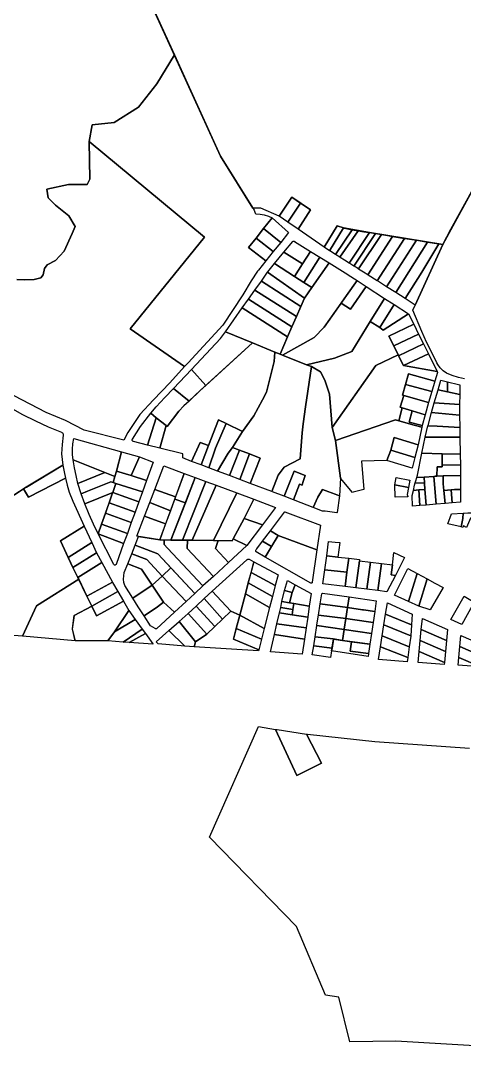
# Model space of a CAD drawing. Header units: millimetres. Extents: x 522658 to 553925, y 7796479 to 7820139.
# Drawn here: x 526288 to 526772, y 7800985 to 7802126 of the extents above; entities that cross this region are included whole.
import ezdxf

# ---------------------------------------------------------------- set-up
doc = ezdxf.new("R2010")
doc.units = ezdxf.units.MM
doc.layers.add('ZONA RESIDENCIAL 2 (ZR_2)', color=2, linetype='Continuous')

msp = doc.modelspace()

# ---------------------------------------------------------------- linework, layer by layer
at = {"layer": 'ZONA RESIDENCIAL 2 (ZR_2)'}
for points in [[(526383.6, 7802247.8), (526456, 7802089.2), (526436.8, 7802057.8), (526416.6, 7802032), (526390.1, 7802015.3), (526366.2, 7802012.9), (526362.9, 7801994.7), (526363.7, 7801953.6), (526360.6, 7801947.5), (526340.2, 7801947.8), (526316.6, 7801942.5), (526318.2, 7801933.2), (526326.2, 7801925.2), (526340.8, 7801913.5), (526347.6, 7801901.7), (526344.3, 7801894), (526335.5, 7801874.7), (526326.2, 7801864.5), (526316.8, 7801860), (526314, 7801855.7), (526312.6, 7801849), (526310.1, 7801845.6), (526302.7, 7801843.9), (526292.5, 7801843.6), (526284, 7801843.9)], [(526790, 7801957.4), (526748.7, 7801882), (526668.8, 7801895.1), (526640.4, 7801900.3), (526633.6, 7801902.6), (526619.3, 7801879), (526590.8, 7801898.9), (526604.5, 7801920), (526583.9, 7801933.7), (526570.3, 7801913.2), (526550.2, 7801921.9), (526541.4, 7801921.9), (526506.3, 7801978.8), (526383.6, 7802247.8)], [(526284, 7801843.9), (526292.5, 7801843.6), (526302.7, 7801843.9), (526310.1, 7801845.6), (526312.6, 7801849), (526314, 7801855.7), (526316.8, 7801860), (526326.2, 7801864.5), (526335.5, 7801874.7), (526344.3, 7801894), (526347.6, 7801901.7), (526340.8, 7801913.5), (526326.2, 7801925.2), (526318.2, 7801933.2), (526316.6, 7801942.5), (526340.2, 7801947.8), (526360.6, 7801947.5), (526363.7, 7801953.6), (526362.9, 7801994.7), (526488.7, 7801890.2), (526407.6, 7801789.9), (526467, 7801748.8), (526467, 7801748.8), (526450.7, 7801730.9), (526432.9, 7801712.2), (526418.2, 7801696.4), (526405.2, 7801676.5), (526400.6, 7801668.4), (526357.2, 7801679.2), (526337.1, 7801689.8), (526316, 7801698.5), (526281, 7801716.7)], [(526772.5, 7801735.2), (526765.8, 7801736.7), (526759.2, 7801738.9), (526752.9, 7801741.6), (526749.3, 7801744.2), (526746.1, 7801747.3), (526743.5, 7801750.9), (526742.5, 7801752.7), (526736.7, 7801764), (526731.2, 7801775.5), (526726, 7801787.1), (526716.3, 7801810.3), (526718.8, 7801815.9), (526718.8, 7801815.9), (526748.7, 7801882), (526757.5, 7801898.7), (526782.3, 7801943.6)], [(526276.5, 7801703.8), (526290.2, 7801696.3), (526304.1, 7801689.3), (526318.2, 7801682.9), (526332.6, 7801677), (526333.1, 7801676.7), (526333.4, 7801676.5), (526333.8, 7801676.1), (526334.1, 7801675.7), (526334.3, 7801675.3), (526334.4, 7801674.8), (526334.5, 7801674.3), (526334.4, 7801673.9), (526333.2, 7801663.5), (526332.5, 7801653.2), (526334.1, 7801641), (526334.1, 7801641), (526294.2, 7801617), (526272.1, 7801602.8)], [(526272.2, 7801602.8), (526291, 7801614.9), (526296.5, 7801605.9), (526336.9, 7801626.7), (526338.8, 7801619), (526340.9, 7801611.4), (526345.1, 7801601.5), (526357.5, 7801574.4), (526331.4, 7801558.2), (526345, 7801529.2), (526350.6, 7801517.8), (526351.4, 7801516.3), (526305.2, 7801487.3), (526290.2, 7801454), (526290.2, 7801454), (526093.8, 7801469.5)], [(527140.2, 7800985.3), (526697.6, 7801011.5), (526647.2, 7801010.7), (526635.5, 7801059.4), (526620.7, 7801061.6), (526589.2, 7801136.7), (526494, 7801234.5), (526547.5, 7801355.2), (526566.4, 7801352.2), (526566.4, 7801352.2), (526589.5, 7801301.8), (526616.5, 7801315.1), (526600, 7801347.1), (526601, 7801346.9), (526674.7, 7801338.8), (526778.1, 7801331.7)]]:
    msp.add_lwpolyline(points, dxfattribs=at)
for points in [[(526470.8, 7801752.9), (526467, 7801748.8), (526407.6, 7801789.9), (526488.7, 7801890.2), (526362.9, 7801994.7), (526366.2, 7802012.9), (526390.1, 7802015.3), (526416.6, 7802032), (526436.8, 7802057.8), (526456, 7802089.2), (526506.3, 7801978.8), (526542.8, 7801919.7), (526544.2, 7801916.3), (526544.7, 7801915.5), (526549.4, 7801915.4), (526554, 7801914.5), (526558.4, 7801913.1), (526562.7, 7801911.1), (526553.3, 7801899.4), (526545.1, 7801889), (526536.9, 7801878.8), (526555.5, 7801864.1), (526547.5, 7801854.1), (526546.5, 7801852.9), (526539.8, 7801842.4), (526530.5, 7801827.2), (526508.9, 7801794), (526470.8, 7801752.9)], [(526593.6, 7801927.3), (526579.8, 7801906.6), (526570.3, 7801913.2), (526583.9, 7801933.7), (526593.6, 7801927.3)], [(526579.8, 7801906.6), (526593.6, 7801927.3), (526604.5, 7801920), (526590.8, 7801898.9), (526579.8, 7801906.6)], [(526580.3, 7801895.1), (526571.9, 7801884.4), (526553.3, 7801899.4), (526562.7, 7801911.1), (526580.3, 7801895.1)], [(526571.9, 7801884.4), (526563.7, 7801874.3), (526545.1, 7801889), (526553.3, 7801899.4), (526571.9, 7801884.4)], [(526640.4, 7801900.3), (526625.3, 7801875.2), (526619.3, 7801879), (526633.6, 7801902.6), (526640.4, 7801900.3)], [(526625.3, 7801875.2), (526640.4, 7801900.3), (526641.1, 7801900.1), (526649.9, 7801898.3), (526631.6, 7801871.2), (526625.5, 7801875.1), (526625.3, 7801875.2)], [(526656.3, 7801897.2), (526636.6, 7801868.1), (526631.6, 7801871.2), (526649.9, 7801898.3), (526656.3, 7801897.2)], [(526668.8, 7801895.1), (526646.8, 7801861.7), (526641.7, 7801864.9), (526636.8, 7801868), (526636.6, 7801868.1), (526656.3, 7801897.2), (526656.4, 7801897.2), (526656.5, 7801897.2), (526662.8, 7801896.1), (526668.2, 7801895.2), (526668.8, 7801895.1)], [(526675.4, 7801894), (526651.8, 7801858.5), (526647.4, 7801861.3), (526646.8, 7801861.7), (526668.8, 7801895.1), (526675.4, 7801894)], [(526681.8, 7801893), (526656.8, 7801855.4), (526652.2, 7801858.3), (526651.8, 7801858.5), (526675.4, 7801894), (526681.8, 7801893)], [(526563.7, 7801874.3), (526555.5, 7801864.1), (526536.9, 7801878.8), (526545.1, 7801889), (526563.7, 7801874.3)], [(526595.8, 7801860.8), (526575.4, 7801873.7), (526585, 7801885.5), (526585.2, 7801885.7), (526585.4, 7801885.8), (526585.6, 7801885.9), (526585.9, 7801885.9), (526586.1, 7801885.9), (526586.4, 7801885.9), (526586.6, 7801885.8), (526586.9, 7801885.7), (526587, 7801885.5), (526604.5, 7801874.6), (526595.8, 7801860.8)], [(526694, 7801890.8), (526667, 7801848.9), (526662.3, 7801851.9), (526657, 7801855.2), (526656.8, 7801855.4), (526681.8, 7801893), (526681.9, 7801893), (526688.6, 7801891.9), (526694, 7801890.8)], [(526707, 7801888.7), (526677.2, 7801842.5), (526667.3, 7801848.7), (526667, 7801848.9), (526694, 7801890.8), (526707, 7801888.7)], [(526720, 7801886.7), (526687.5, 7801836), (526677.4, 7801842.3), (526677.2, 7801842.5), (526707, 7801888.7), (526707.3, 7801888.7), (526720, 7801886.7)], [(526732.1, 7801884.6), (526697.7, 7801829.5), (526687.5, 7801836), (526720, 7801886.7), (526732.1, 7801884.6)], [(526726.1, 7801852), (526707.8, 7801823), (526697.7, 7801829.5), (526732.1, 7801884.6), (526744.5, 7801882.7), (526726.1, 7801852)], [(526726.1, 7801852), (526744.5, 7801882.7), (526748.7, 7801882), (526718.8, 7801815.9), (526707.8, 7801823), (526726.1, 7801852)], [(526595.8, 7801860.8), (526587.1, 7801847), (526565.2, 7801861.2), (526575.4, 7801873.7), (526595.8, 7801860.8)], [(526614.7, 7801868.2), (526597.1, 7801840.6), (526587.1, 7801847), (526595.8, 7801860.8), (526604.5, 7801874.6), (526614.7, 7801868.2)], [(526598, 7801823.6), (526557.6, 7801851.8), (526558, 7801852.3), (526565.2, 7801861.2), (526587.1, 7801847), (526597.1, 7801840.6), (526605.9, 7801835), (526598, 7801823.6)], [(526643.6, 7801826.2), (526619.4, 7801791.7), (526608.6, 7801780.5), (526573.9, 7801761), (526571.2, 7801762.1), (526579.3, 7801781.1), (526584.1, 7801792.2), (526589, 7801803.4), (526593.8, 7801814.5), (526598, 7801823.6), (526605.9, 7801835), (526624.7, 7801862), (526645.2, 7801849.2), (526645.4, 7801849), (526655.2, 7801842.7), (526643.6, 7801826.2)], [(526597.1, 7801840.6), (526614.7, 7801868.2), (526624.7, 7801862), (526605.9, 7801835), (526597.1, 7801840.6)], [(526593.8, 7801814.5), (526550.8, 7801842.1), (526557.6, 7801851.8), (526598, 7801823.6), (526593.8, 7801814.5)], [(526589, 7801803.4), (526543.8, 7801832.3), (526550.8, 7801842.1), (526593.8, 7801814.5), (526589, 7801803.4)], [(526665.3, 7801836.2), (526648.1, 7801811.6), (526638, 7801818.1), (526643.6, 7801826.2), (526655.2, 7801842.7), (526665.3, 7801836.2)], [(526584.1, 7801792.2), (526536.9, 7801822.5), (526543.8, 7801832.3), (526589, 7801803.4), (526584.1, 7801792.2)], [(526638, 7801818.1), (526648.1, 7801811.6), (526665.3, 7801836.2), (526685.3, 7801823.2), (526669.5, 7801797.9), (526649.6, 7801765.3), (526630.8, 7801757.7), (526600.1, 7801750.7), (526573.9, 7801761), (526608.6, 7801780.5), (526619.4, 7801791.7), (526638, 7801818.1)], [(526579.3, 7801781.1), (526529.9, 7801812.7), (526536.9, 7801822.5), (526584.1, 7801792.2), (526579.3, 7801781.1)], [(526680, 7801791.5), (526669.5, 7801797.9), (526685.3, 7801823.2), (526695.7, 7801816.5), (526680, 7801791.5)], [(526711.4, 7801806.3), (526683.7, 7801788.5), (526680, 7801791.5), (526695.7, 7801816.5), (526711.4, 7801806.3)], [(526571.2, 7801762.1), (526565.6, 7801764.3), (526541, 7801774.5), (526511.5, 7801786.8), (526529.9, 7801812.7), (526579.3, 7801781.1), (526571.2, 7801762.1)], [(526717.1, 7801794.9), (526690, 7801782), (526695.3, 7801771.2), (526700.1, 7801761.6), (526675.7, 7801749.9), (526628.2, 7801682.2), (526625, 7801718.7), (526620, 7801733.7), (526615.4, 7801743), (526605.5, 7801748.6), (526600.1, 7801750.7), (526630.8, 7801757.7), (526649.6, 7801765.3), (526669.5, 7801797.9), (526680, 7801791.5), (526683.7, 7801788.5), (526711.4, 7801806.3), (526717.1, 7801794.9)], [(526695.3, 7801771.2), (526690, 7801782), (526717.1, 7801794.9), (526722.4, 7801784.2), (526695.3, 7801771.2)], [(526474.5, 7801745.5), (526474.4, 7801745.5), (526506.1, 7801779.2), (526511.5, 7801786.8), (526541, 7801774.5), (526490.2, 7801728), (526474.5, 7801745.5)], [(526700.6, 7801760.5), (526700.1, 7801761.6), (526695.3, 7801771.2), (526722.4, 7801784.2), (526727.8, 7801773.4), (526700.6, 7801760.5)], [(526542.6, 7801695), (526530.3, 7801677.9), (526512.4, 7801686.4), (526504, 7801690.3), (526493.1, 7801662.6), (526484, 7801665.8), (526474.6, 7801645.1), (526465, 7801649.1), (526465.2, 7801653.3), (526439.8, 7801659.6), (526446.7, 7801684.2), (526447.8, 7801683.3), (526460.8, 7801700.1), (526466.3, 7801705.7), (526484.1, 7801722.5), (526541, 7801774.5), (526565.6, 7801764.3), (526564.6, 7801754.3), (526556.5, 7801720.6), (526552.1, 7801712.5), (526542.6, 7801695)], [(526706, 7801749.7), (526700.6, 7801760.5), (526727.8, 7801773.4), (526733.1, 7801762.7), (526706, 7801749.7)], [(526605.5, 7801748.6), (526599.1, 7801704.8), (526596.3, 7801686.1), (526595.3, 7801676.3), (526593.2, 7801647.9), (526575.5, 7801638.6), (526569.2, 7801630.1), (526562.3, 7801612.1), (526538.7, 7801621), (526549.5, 7801648.6), (526537.7, 7801653.2), (526526.8, 7801657.4), (526519.2, 7801660.3), (526530.3, 7801677.9), (526542.6, 7801695), (526552.1, 7801712.5), (526556.5, 7801720.6), (526564.6, 7801754.3), (526565.6, 7801764.3), (526571.2, 7801762.1), (526573.9, 7801761), (526600.1, 7801750.7), (526605.5, 7801748.6)], [(526631.6, 7801667.8), (526628.2, 7801682.2), (526675.7, 7801749.9), (526700.1, 7801761.6), (526700.6, 7801760.5), (526706, 7801749.7), (526742.8, 7801743.2), (526743.2, 7801742.3), (526740.2, 7801732.8), (526711.4, 7801740.7), (526708.1, 7801729.2), (526704.8, 7801717.6), (526706.2, 7801717.2), (526702.4, 7801704.3), (526704.6, 7801703.7), (526700.9, 7801689.4), (526697.3, 7801690.5), (526631.6, 7801667.8)], [(526742.8, 7801743.2), (526706, 7801749.7), (526733.1, 7801762.7), (526742.8, 7801743.2)], [(526484.1, 7801722.5), (526471.9, 7801711), (526454.8, 7801724.7), (526474.4, 7801745.5), (526474.5, 7801745.5), (526490.2, 7801728), (526484.1, 7801722.5)], [(526631.6, 7801667.8), (526637.2, 7801626.9), (526635.9, 7801607.5), (526617.6, 7801614.2), (526612.4, 7801605.9), (526607.5, 7801594.7), (526594.4, 7801599.7), (526585.9, 7801603), (526592.5, 7801620.1), (526595.3, 7801619), (526596.2, 7801621.9), (526598.6, 7801629.7), (526586.7, 7801634.3), (526575.6, 7801607), (526562.8, 7801611.9), (526562.3, 7801612.1), (526569.2, 7801630.1), (526575.5, 7801638.6), (526593.2, 7801647.9), (526595.3, 7801676.3), (526596.3, 7801686.1), (526599.1, 7801704.8), (526605.5, 7801748.6), (526615.4, 7801743), (526620, 7801733.7), (526625, 7801718.7), (526628.2, 7801682.2), (526631.6, 7801667.8)], [(526740.2, 7801732.8), (526736.7, 7801721.3), (526708.1, 7801729.2), (526711.4, 7801740.7), (526740.2, 7801732.8)], [(526471.9, 7801711), (526466.3, 7801705.7), (526460.8, 7801700.1), (526447.8, 7801683.3), (526446.7, 7801684.2), (526436, 7801692.8), (526430.1, 7801697.6), (526436, 7801704.7), (526445.6, 7801714.9), (526454.8, 7801724.7), (526471.9, 7801711)], [(526736.7, 7801721.3), (526733.4, 7801709.4), (526706.2, 7801717.2), (526704.8, 7801717.6), (526708.1, 7801729.2), (526736.7, 7801721.3)], [(526767.2, 7801707.3), (526739.5, 7801709.2), (526743.6, 7801723.3), (526753.9, 7801721.1), (526767.3, 7801718.2), (526767.2, 7801707.3)], [(526746.6, 7801733.7), (526753.9, 7801731.9), (526753.9, 7801731.3), (526753.9, 7801721.1), (526743.6, 7801723.3), (526746.6, 7801733.7)], [(526753.9, 7801731.9), (526765.8, 7801729.1), (526767.3, 7801728.8), (526767.3, 7801727.8), (526767.3, 7801718.2), (526753.9, 7801721.1), (526753.9, 7801731.3), (526753.9, 7801731.9)], [(526702.4, 7801704.3), (526706.2, 7801717.2), (526733.4, 7801709.4), (526729.6, 7801695.9), (526715.5, 7801700.3), (526704.6, 7801703.7), (526702.4, 7801704.3)], [(526715.5, 7801700.3), (526712.2, 7801687.9), (526726.4, 7801684.3), (526725.9, 7801682.5), (526717.6, 7801684.5), (526700.9, 7801689.4), (526704.6, 7801703.7), (526715.5, 7801700.3)], [(526726.4, 7801684.3), (526712.2, 7801687.9), (526715.5, 7801700.3), (526729.6, 7801695.9), (526726.4, 7801684.3)], [(526767.2, 7801695.5), (526736.4, 7801698.6), (526739.5, 7801709.2), (526767.2, 7801707.3), (526767.2, 7801695.5)], [(526436, 7801692.8), (526426.5, 7801662.9), (526411.2, 7801666.7), (526410.9, 7801666.8), (526410.6, 7801667), (526410.4, 7801667.2), (526410.2, 7801667.4), (526410, 7801667.7), (526409.9, 7801668), (526409.8, 7801668.3), (526409.8, 7801668.7), (526409.9, 7801669), (526410, 7801669.3), (526418.7, 7801683.2), (526430.1, 7801697.6), (526436, 7801692.8)], [(526446.7, 7801684.2), (526439.8, 7801659.6), (526426.5, 7801662.9), (526436, 7801692.8), (526446.7, 7801684.2)], [(526493.1, 7801662.6), (526504, 7801690.3), (526512.4, 7801686.4), (526500.7, 7801659.5), (526493.3, 7801638), (526485, 7801641.2), (526493.1, 7801662.6)], [(526725.9, 7801682.5), (526722, 7801663.2), (526695.7, 7801671.1), (526692.2, 7801657.2), (526687.8, 7801646.2), (526660.1, 7801645.3), (526662.7, 7801614.5), (526651.1, 7801611.4), (526650.2, 7801611.1), (526637.2, 7801626.9), (526631.6, 7801667.8), (526697.3, 7801690.5), (526700.9, 7801689.4), (526717.6, 7801684.5), (526725.9, 7801682.5)], [(526767.4, 7801682.4), (526767.4, 7801682.2), (526742.7, 7801683.4), (526732.6, 7801684), (526732.7, 7801684.3), (526736.4, 7801698.6), (526767.2, 7801695.5), (526767.4, 7801682.4)], [(526514.7, 7801654.2), (526503, 7801634.4), (526493.3, 7801638), (526500.7, 7801659.5), (526512.4, 7801686.4), (526530.3, 7801677.9), (526519.2, 7801660.3), (526514.7, 7801654.2)], [(526742.7, 7801683.4), (526767.4, 7801682.2), (526767.6, 7801671.7), (526729.5, 7801671.7), (526732.6, 7801684), (526742.7, 7801683.4)], [(526398.2, 7801655.5), (526392.6, 7801634.5), (526391, 7801628.4), (526379.8, 7801632.9), (526345.4, 7801646.6), (526344.8, 7801652.4), (526344.7, 7801658.3), (526345.1, 7801664.2), (526346.1, 7801670.1), (526398.2, 7801655.5)], [(526493.1, 7801662.6), (526485, 7801641.2), (526474.6, 7801645.1), (526484, 7801665.8), (526493.1, 7801662.6)], [(526718.3, 7801649.3), (526692.2, 7801657.2), (526695.7, 7801671.1), (526722, 7801663.2), (526718.3, 7801649.3)], [(526767.9, 7801653.1), (526767.9, 7801652.8), (526748.3, 7801653.5), (526726.1, 7801654), (526729.5, 7801671.7), (526767.6, 7801671.7), (526767.9, 7801653.1)], [(526417.5, 7801649.3), (526408.6, 7801629.5), (526392.6, 7801634.5), (526398.2, 7801655.5), (526417.8, 7801650.2), (526417.9, 7801650.1), (526417.5, 7801649.3)], [(526526.8, 7801657.4), (526515.9, 7801629.5), (526503, 7801634.4), (526514.7, 7801654.2), (526519.2, 7801660.3), (526526.8, 7801657.4)], [(526515.9, 7801629.5), (526526.8, 7801657.4), (526537.7, 7801653.2), (526527.2, 7801625.3), (526515.9, 7801629.5)], [(526718.3, 7801649.3), (526715.3, 7801637.7), (526687.8, 7801646.2), (526692.2, 7801657.2), (526718.3, 7801649.3)], [(526379.8, 7801632.9), (526350.5, 7801621), (526348.5, 7801629.5), (526346.8, 7801638), (526345.4, 7801646.6), (526379.8, 7801632.9)], [(526432.8, 7801644.3), (526425.5, 7801624.2), (526408.6, 7801629.5), (526417.5, 7801649.3), (526417.9, 7801650.1), (526432.8, 7801644.3)], [(526527.2, 7801625.3), (526537.7, 7801653.2), (526549.5, 7801648.6), (526538.7, 7801621), (526527.2, 7801625.3)], [(526748.2, 7801641.2), (526748.1, 7801639), (526742.8, 7801639), (526742.2, 7801628.8), (526740.6, 7801628.8), (526739.1, 7801628.7), (526728.5, 7801627.9), (526720.5, 7801627.3), (526721.3, 7801630), (526726.1, 7801654), (526748.3, 7801653.5), (526748.2, 7801641.2)], [(526767.9, 7801652.8), (526768, 7801641.1), (526748.2, 7801641.2), (526748.3, 7801653.5), (526767.9, 7801652.8)], [(526336.9, 7801626.7), (526296.5, 7801605.9), (526291, 7801614.9), (526294.3, 7801617), (526334.2, 7801641), (526335.4, 7801633.8), (526336.9, 7801626.7)], [(526386.6, 7801622.7), (526361, 7801612.7), (526354, 7801609.5), (526350.5, 7801621), (526379.8, 7801632.9), (526391, 7801628.4), (526389.2, 7801621.9), (526386.6, 7801622.7)], [(526425.5, 7801624.2), (526421, 7801611.9), (526392.1, 7801621), (526389.2, 7801621.9), (526391, 7801628.4), (526392.6, 7801634.5), (526408.6, 7801629.5), (526425.5, 7801624.2)], [(526457.2, 7801606.2), (526434.4, 7801614.5), (526444.2, 7801640.2), (526466.7, 7801631.8), (526457.2, 7801606.2)], [(526467.8, 7801599.7), (526456.3, 7801603.8), (526466.7, 7801631.8), (526478.7, 7801627.3), (526467.8, 7801599.7)], [(526596.2, 7801621.9), (526595.3, 7801619), (526592.5, 7801620.1), (526585.9, 7801603), (526575.6, 7801607), (526586.7, 7801634.3), (526598.6, 7801629.7), (526596.2, 7801621.9)], [(526742.8, 7801639), (526748.1, 7801639), (526748.2, 7801641.2), (526768, 7801641.1), (526768.1, 7801629.7), (526749.1, 7801629.1), (526742.2, 7801628.8), (526742.8, 7801639)], [(526388.5, 7801611), (526358.2, 7801598.5), (526354, 7801609.5), (526361, 7801612.7), (526386.6, 7801622.7), (526389.2, 7801621.9), (526392.1, 7801621), (526388.5, 7801611)], [(526417, 7801600.9), (526388.5, 7801611), (526392.1, 7801621), (526421, 7801611.9), (526417, 7801600.9)], [(526451.8, 7801559.1), (526478.7, 7801627.3), (526490, 7801623.2), (526464.7, 7801558.9), (526451.8, 7801559.1)], [(526464.7, 7801558.9), (526490, 7801623.2), (526501.6, 7801618.9), (526475.4, 7801558.8), (526464.7, 7801558.9)], [(526712.9, 7801624.4), (526711.4, 7801616.4), (526696.5, 7801619.4), (526698, 7801627.4), (526712.9, 7801624.4)], [(526728.9, 7801621.4), (526729.4, 7801614.5), (526722.6, 7801613.9), (526716.7, 7801613.4), (526718, 7801618.9), (526718.8, 7801621.5), (526728.9, 7801621.4)], [(526728.9, 7801621.4), (526718.8, 7801621.5), (526719.5, 7801623.9), (526720.5, 7801627.3), (526728.5, 7801627.9), (526728.9, 7801621.4)], [(526730.6, 7801597.3), (526729.4, 7801614.5), (526728.9, 7801621.4), (526728.5, 7801627.9), (526739.1, 7801628.7), (526741.7, 7801598.2), (526730.6, 7801597.3)], [(526741.7, 7801598.2), (526739.1, 7801628.7), (526740.6, 7801628.8), (526742.2, 7801628.8), (526749.1, 7801629.1), (526749.3, 7801620.5), (526750, 7801613.2), (526751.4, 7801599.1), (526741.7, 7801598.2)], [(526768.2, 7801614.3), (526761.7, 7801614.4), (526757.9, 7801614), (526750, 7801613.2), (526749.3, 7801620.5), (526749.1, 7801629.1), (526768.1, 7801629.7), (526768.2, 7801614.3)], [(526376.2, 7801576.5), (526372.6, 7801565.8), (526367.6, 7801576.4), (526362.9, 7801587.2), (526358.2, 7801598.5), (526388.5, 7801611), (526388.4, 7801610.6), (526384.5, 7801599.7), (526382.8, 7801595.1), (526380.5, 7801588.4), (526376.2, 7801576.5)], [(526417, 7801600.9), (526412.9, 7801589.6), (526384.5, 7801599.7), (526388.4, 7801610.6), (526388.5, 7801611), (526417, 7801600.9)], [(526451.6, 7801591.1), (526428.9, 7801600), (526434.4, 7801614.5), (526457.2, 7801606.2), (526451.6, 7801591.1)], [(526475.4, 7801558.8), (526501.6, 7801618.9), (526524, 7801610.6), (526498.4, 7801558.5), (526475.4, 7801558.8)], [(526520, 7801560.4), (526518.8, 7801558.2), (526498.4, 7801558.5), (526524, 7801610.6), (526542.6, 7801603.7), (526532.1, 7801582.6), (526520, 7801560.4)], [(526633.5, 7801589.1), (526633, 7801589), (526620.6, 7801590.5), (526617.4, 7801590.8), (526607.5, 7801594.7), (526612.4, 7801605.9), (526617.6, 7801614.2), (526628.3, 7801610.2), (526635.9, 7801607.5), (526633.5, 7801589.1)], [(526710.6, 7801606.2), (526696.7, 7801605.9), (526696.5, 7801619.4), (526711.4, 7801616.4), (526710, 7801608.9), (526710.7, 7801606.6), (526710.6, 7801606.2)], [(526716.7, 7801613.4), (526722.6, 7801613.9), (526723.8, 7801596.7), (526715.8, 7801596.1), (526715.4, 7801607.9), (526716.7, 7801613.4)], [(526723.8, 7801596.7), (526722.6, 7801613.9), (526729.4, 7801614.5), (526730.6, 7801597.3), (526723.8, 7801596.7)], [(526759, 7801599.7), (526751.4, 7801599.1), (526750, 7801613.2), (526757.9, 7801614), (526759, 7801599.7)], [(526759, 7801599.7), (526757.9, 7801614), (526761.7, 7801614.4), (526768.2, 7801614.3), (526768.3, 7801600.5), (526759, 7801599.7)], [(526412.9, 7801589.6), (526408.8, 7801578.3), (526380.5, 7801588.4), (526384.5, 7801599.7), (526412.9, 7801589.6)], [(526451.6, 7801591.1), (526446.3, 7801576.8), (526423.3, 7801585.2), (526428.9, 7801600), (526451.6, 7801591.1)], [(526467.8, 7801599.7), (526451.8, 7801559.1), (526440.2, 7801559.2), (526439.8, 7801559.3), (526456.3, 7801603.8), (526467.8, 7801599.7)], [(526552, 7801575.8), (526532.1, 7801582.6), (526542.6, 7801603.7), (526566.3, 7801594.8), (526552, 7801575.8)], [(526408.8, 7801578.3), (526404.5, 7801566.4), (526376.2, 7801576.5), (526380.5, 7801588.4), (526408.8, 7801578.3)], [(526611.4, 7801548.5), (526569.2, 7801564.2), (526560.7, 7801569.3), (526575.9, 7801589.6), (526575.9, 7801589.7), (526575.9, 7801589.7), (526576, 7801589.8), (526576, 7801589.8), (526576.1, 7801589.9), (526576.2, 7801589.9), (526576.2, 7801589.9), (526576.3, 7801589.9), (526576.4, 7801589.9), (526576.5, 7801589.9), (526576.5, 7801589.9), (526615.3, 7801575.5), (526611.4, 7801548.5)], [(526768.9, 7801573.4), (526754.5, 7801577), (526758.3, 7801587.7), (526770.9, 7801588.4), (526770.8, 7801582.5), (526768.9, 7801573.4)], [(526779.2, 7801582.9), (526774.7, 7801572.8), (526771.6, 7801574.5), (526770.7, 7801572.9), (526768.9, 7801573.4), (526770.8, 7801582.5), (526770.9, 7801588.4), (526772.1, 7801588.5), (526776.2, 7801588.7), (526778.9, 7801588.9), (526781.5, 7801589), (526781.7, 7801583), (526779.2, 7801582.9)], [(526365.7, 7801556.4), (526339.9, 7801540.2), (526331.4, 7801558.2), (526357.5, 7801574.4), (526365.7, 7801556.4)], [(526400.4, 7801555.2), (526372.6, 7801565.8), (526376.2, 7801576.5), (526404.5, 7801566.4), (526400.4, 7801555.2)], [(526446.3, 7801576.8), (526439.8, 7801559.3), (526415, 7801563.3), (526423.3, 7801585.2), (526446.3, 7801576.8)], [(526552, 7801575.8), (526535.1, 7801553.3), (526520, 7801560.4), (526532.1, 7801582.6), (526552, 7801575.8)], [(526400.4, 7801555.2), (526392.2, 7801532.5), (526392.1, 7801532.3), (526391.9, 7801532.1), (526391.8, 7801532), (526391.6, 7801531.9), (526391.3, 7801531.8), (526391.1, 7801531.7), (526390.9, 7801531.7), (526390.6, 7801531.7), (526390.4, 7801531.8), (526390.2, 7801531.9), (526390, 7801532.1), (526389.9, 7801532.2), (526372.6, 7801565.8), (526400.4, 7801555.2)], [(526487, 7801508.9), (526478.2, 7801500.7), (526437.8, 7801544), (526412.9, 7801553.5), (526414.1, 7801556.6), (526416.7, 7801563.1), (526439.8, 7801559.3), (526440.2, 7801559.2), (526444.7, 7801559.2), (526444.6, 7801554.3), (526448.3, 7801550.3), (526487, 7801508.9)], [(526561.8, 7801552), (526552, 7801557.9), (526560.7, 7801569.3), (526569.2, 7801564.2), (526561.8, 7801552)], [(526611.4, 7801548.5), (526606.3, 7801513.1), (526606.3, 7801513), (526606.3, 7801512.8), (526606.3, 7801512.6), (526606.2, 7801512.5), (526606.1, 7801512.3), (526606, 7801512.2), (526605.9, 7801512.1), (526605.7, 7801512), (526605.5, 7801512), (526605.4, 7801511.9), (526605.2, 7801511.9), (526605, 7801512), (526604.9, 7801512), (526604.7, 7801512.1), (526555, 7801540.5), (526569.2, 7801564.2), (526611.4, 7801548.5)], [(526339.9, 7801540.2), (526365.7, 7801556.4), (526370.9, 7801545.1), (526345, 7801529.2), (526339.9, 7801540.2)], [(526452.1, 7801528.7), (526442.6, 7801519.8), (526425.7, 7801537.9), (526409.3, 7801544.2), (526412.9, 7801553.5), (526437.8, 7801544), (526452.1, 7801528.7)], [(526470, 7801558.9), (526469.9, 7801549.9), (526498.4, 7801519.4), (526487, 7801508.9), (526448.3, 7801550.3), (526444.6, 7801554.3), (526444.7, 7801559.2), (526451.8, 7801559.1), (526464.7, 7801558.9), (526470, 7801558.9)], [(526503.6, 7801558.5), (526500.9, 7801549.8), (526515, 7801534.7), (526498.4, 7801519.4), (526469.9, 7801549.9), (526470, 7801558.9), (526475.4, 7801558.8), (526498.4, 7801558.5), (526503.6, 7801558.5)], [(526515, 7801534.7), (526500.9, 7801549.8), (526503.6, 7801558.5), (526518.8, 7801558.2), (526520, 7801560.4), (526535.1, 7801553.3), (526535, 7801553.1), (526515, 7801534.7)], [(526561.8, 7801552), (526555, 7801540.5), (526545.1, 7801546.2), (526544.9, 7801546.7), (526544.8, 7801547.1), (526544.8, 7801547.6), (526544.9, 7801548.1), (526545.1, 7801548.6), (526545.3, 7801549), (526545.7, 7801549.4), (526552, 7801557.9), (526561.8, 7801552)], [(526636.3, 7801556.4), (526634.2, 7801540.5), (526622.1, 7801541.7), (526624.2, 7801557.5), (526631.2, 7801556.9), (526636.3, 7801556.4)], [(526345.1, 7801529.2), (526370.9, 7801545.1), (526376.6, 7801534.5), (526350.4, 7801518.2), (526345.1, 7801529.2)], [(526442.6, 7801519.8), (526431.6, 7801509.7), (526419.8, 7801527.3), (526404.9, 7801533), (526409.3, 7801544.2), (526425.7, 7801537.9), (526442.6, 7801519.8)], [(526634.2, 7801540.5), (526646.2, 7801539.4), (526644.2, 7801524), (526620, 7801526.7), (526622.1, 7801541.7), (526634.2, 7801540.5)], [(526693.9, 7801532.1), (526695.5, 7801545.4), (526707.1, 7801540), (526697.1, 7801520.5), (526692.6, 7801521.2), (526693.9, 7801532.1)], [(526350.4, 7801518.2), (526376.6, 7801534.5), (526388.2, 7801513), (526360.3, 7801497.9), (526350.4, 7801518.2)], [(526431.6, 7801509.7), (526410.4, 7801495.6), (526401.7, 7801509.3), (526400.8, 7801512.8), (526400.4, 7801516.4), (526400.5, 7801519.9), (526401.1, 7801523.5), (526404.9, 7801533), (526419.8, 7801527.3), (526431.6, 7801509.7)], [(526442.6, 7801519.8), (526452.1, 7801528.7), (526478.2, 7801500.7), (526468.7, 7801491.9), (526442.6, 7801519.8)], [(526537.3, 7801538.1), (526542.5, 7801535.3), (526536.5, 7801512.5), (526533.4, 7801500.5), (526527.2, 7801477.1), (526517.4, 7801481.4), (526497, 7801503.3), (526535.1, 7801537.5), (526535.3, 7801537.7), (526535.5, 7801537.9), (526535.8, 7801538.1), (526536.1, 7801538.2), (526536.4, 7801538.2), (526536.7, 7801538.3), (526537, 7801538.2), (526537.3, 7801538.1)], [(526566, 7801509.5), (526539.5, 7801523.7), (526542.5, 7801535.3), (526569, 7801521.2), (526566, 7801509.5)], [(526644.2, 7801524), (526646.2, 7801539.4), (526658, 7801537.7), (526657.8, 7801536.4), (526653.8, 7801506.9), (526642.1, 7801508.4), (526644.2, 7801524)], [(526653.8, 7801506.9), (526657.8, 7801536.4), (526670, 7801535), (526666, 7801505.3), (526653.8, 7801506.9)], [(526681.8, 7801533.6), (526677.9, 7801503.8), (526666, 7801505.3), (526670, 7801535), (526681.8, 7801533.6)], [(526693.9, 7801532.1), (526692.6, 7801521.2), (526697.1, 7801520.5), (526687.9, 7801502.5), (526677.9, 7801503.8), (526681.8, 7801533.6), (526693.9, 7801532.1)], [(526431.6, 7801509.7), (526442.6, 7801519.8), (526468.7, 7801491.9), (526456, 7801480.2), (526443.8, 7801491.3), (526431.6, 7801509.7)], [(526566, 7801509.5), (526562.9, 7801497.5), (526536.5, 7801512.5), (526539.5, 7801523.7), (526566, 7801509.5)], [(526644.2, 7801524), (526642.1, 7801508.4), (526618, 7801511.4), (526620, 7801526.7), (526644.2, 7801524)], [(526720.8, 7801522.5), (526711.4, 7801491.9), (526696.2, 7801498.7), (526710.6, 7801527.9), (526720.8, 7801522.5)], [(526711.4, 7801491.9), (526720.8, 7801522.5), (526731.6, 7801516.7), (526722.6, 7801487), (526711.4, 7801491.9)], [(526347.4, 7801448.9), (526290.2, 7801454), (526305.2, 7801487.3), (526351.4, 7801516.3), (526360.3, 7801497.9), (526365.6, 7801486.9), (526346.3, 7801476.5), (526344.4, 7801461.8), (526347.4, 7801448.9)], [(526360.3, 7801497.9), (526388.2, 7801513), (526388.3, 7801512.8), (526394.1, 7801502.8), (526365.7, 7801486.9), (526360.3, 7801497.9)], [(526410.4, 7801495.6), (526431.6, 7801509.7), (526443.8, 7801491.3), (526437.4, 7801486), (526422.8, 7801476.2), (526416.4, 7801486.2), (526410.4, 7801495.6)], [(526559.8, 7801485.4), (526533.4, 7801500.5), (526536.5, 7801512.5), (526562.9, 7801497.5), (526559.8, 7801485.4)], [(526576.2, 7801503.8), (526579.3, 7801514.8), (526587.8, 7801510.3), (526584.3, 7801501.7), (526576.2, 7801503.8)], [(526581.6, 7801490.5), (526584.3, 7801501.7), (526587.8, 7801510.3), (526605.1, 7801500.8), (526603.1, 7801487), (526586.4, 7801489.7), (526581.6, 7801490.5)], [(526722.6, 7801487), (526731.6, 7801516.7), (526740.3, 7801512.1), (526749.2, 7801507.3), (526735, 7801483), (526722.6, 7801487)], [(526370.8, 7801476.2), (526365.7, 7801486.9), (526394.1, 7801502.8), (526400.3, 7801492.2), (526370.8, 7801476.2)], [(526479.8, 7801487), (526488.4, 7801495.1), (526508.5, 7801472.8), (526500.1, 7801464.7), (526479.8, 7801487)], [(526488.4, 7801495.1), (526497, 7801503.3), (526517.4, 7801481.4), (526508.5, 7801472.8), (526488.4, 7801495.1)], [(526553.8, 7801462.5), (526527.2, 7801477.1), (526533.4, 7801500.5), (526559.8, 7801485.4), (526553.8, 7801462.5)], [(526573.3, 7801491.8), (526576.2, 7801503.8), (526584.3, 7801501.7), (526581.6, 7801490.5), (526573.3, 7801491.8)], [(526644.9, 7801485.3), (526615, 7801489.4), (526616.7, 7801500.4), (526617.7, 7801501), (526646.7, 7801496.9), (526644.9, 7801485.3)], [(526674.5, 7801481.1), (526662.3, 7801482.8), (526661.1, 7801483), (526644.9, 7801485.3), (526646.7, 7801496.9), (526676.2, 7801492.7), (526674.5, 7801481.1)], [(526757.7, 7801472.4), (526772.2, 7801497.7), (526783, 7801491.2), (526769.6, 7801466.8), (526757.7, 7801472.4)], [(526406.2, 7801482), (526390.5, 7801458.9), (526383.3, 7801448.8), (526347.4, 7801448.9), (526344.5, 7801461.8), (526344.5, 7801462.4), (526346.3, 7801476.5), (526365.7, 7801486.9), (526370.8, 7801476.2), (526400.3, 7801492.2), (526406.2, 7801482)], [(526434.8, 7801462.3), (526429.6, 7801465.3), (526422.8, 7801476.2), (526437.4, 7801486), (526443.8, 7801491.3), (526456, 7801480.2), (526436.5, 7801462.2), (526436.2, 7801462.1), (526435.8, 7801462.1), (526435.5, 7801462.1), (526435.1, 7801462.2), (526434.8, 7801462.3)], [(526470.8, 7801478.9), (526479.8, 7801487), (526500.1, 7801464.7), (526491.3, 7801456.2), (526470.8, 7801478.9)], [(526585.3, 7801483.3), (526584.3, 7801477.3), (526570.6, 7801479.5), (526572.1, 7801485.4), (526585.3, 7801483.3)], [(526585.3, 7801483.3), (526572.1, 7801485.4), (526573.3, 7801491.8), (526581.6, 7801490.5), (526586.4, 7801489.7), (526585.3, 7801483.3)], [(526584.3, 7801477.3), (526585.3, 7801483.3), (526586.4, 7801489.7), (526603.1, 7801487), (526601.4, 7801474.7), (526584.3, 7801477.3)], [(526644.9, 7801485.3), (526643, 7801473.2), (526613, 7801477.1), (526615, 7801489.4), (526644.9, 7801485.3)], [(526674.5, 7801480.9), (526672.8, 7801469.1), (526650.3, 7801472.2), (526643, 7801473.2), (526644.9, 7801485.3), (526661.1, 7801483), (526662.3, 7801482.8), (526674.5, 7801481.1), (526674.5, 7801480.9)], [(526714.7, 7801466.3), (526686.4, 7801478), (526688.4, 7801490.5), (526715.4, 7801478.1), (526714.7, 7801466.3)], [(526420.8, 7801461.6), (526400.1, 7801447.6), (526383.3, 7801448.8), (526390.5, 7801458.9), (526413.2, 7801472.2), (526420.8, 7801461.6)], [(526413.2, 7801472.2), (526390.5, 7801458.9), (526406.2, 7801482), (526413.2, 7801472.2)], [(526460.9, 7801470.1), (526470.8, 7801478.9), (526491.3, 7801456.2), (526479, 7801448), (526460.9, 7801470.1)], [(526523.3, 7801462.5), (526520.4, 7801450.8), (526547.9, 7801439), (526547.7, 7801438.1), (526518.1, 7801440), (526477.5, 7801442.5), (526479, 7801448), (526491.3, 7801456.2), (526500.1, 7801464.7), (526508.5, 7801472.8), (526517.4, 7801481.4), (526527.2, 7801477.1), (526523.3, 7801462.5)], [(526550.9, 7801450.6), (526523.3, 7801462.5), (526527.2, 7801477.1), (526553.8, 7801462.5), (526550.9, 7801450.6)], [(526601.4, 7801474.7), (526599.6, 7801463), (526567.8, 7801467.6), (526570.6, 7801479.5), (526584.3, 7801477.3), (526601.4, 7801474.7)], [(526643, 7801473.2), (526641.1, 7801461.6), (526641.1, 7801461.2), (526611.3, 7801465.8), (526611.3, 7801466.4), (526613, 7801477.1), (526643, 7801473.2)], [(526672.8, 7801469.1), (526671, 7801457), (526641.1, 7801461.2), (526641.1, 7801461.6), (526643, 7801473.2), (526650.3, 7801472.2), (526672.8, 7801469.1)], [(526713.9, 7801454.3), (526684.6, 7801466.4), (526686.4, 7801478), (526714.7, 7801466.3), (526713.9, 7801454.3)], [(526754, 7801461.2), (526752.8, 7801449.2), (526725.4, 7801461.3), (526726.5, 7801473.2), (526754, 7801461.2)], [(526424.2, 7801456.8), (526406.5, 7801447.2), (526400.1, 7801447.6), (526420.8, 7801461.6), (526424.2, 7801456.8)], [(526438, 7801445.5), (526435.9, 7801448), (526449.8, 7801460.3), (526467.2, 7801443.2), (526438, 7801445.5)], [(526449.8, 7801460.3), (526460.9, 7801470.1), (526479, 7801448), (526477.5, 7801442.5), (526467.2, 7801443.2), (526449.8, 7801460.3)], [(526547.9, 7801439), (526520.4, 7801450.8), (526523.3, 7801462.5), (526550.9, 7801450.6), (526547.9, 7801439)], [(526599.6, 7801463), (526597.9, 7801450.9), (526565.2, 7801456), (526567.8, 7801467.6), (526599.6, 7801463)], [(526641.1, 7801461.2), (526639.2, 7801449.4), (526629.1, 7801451), (526609.4, 7801453.5), (526611.3, 7801465.8), (526641.1, 7801461.2)], [(526671, 7801457), (526669.3, 7801445.2), (526639.2, 7801449.4), (526641.1, 7801461.2), (526671, 7801457)], [(526712.3, 7801442.3), (526682.7, 7801454.5), (526684.6, 7801466.4), (526713.9, 7801454.3), (526713.8, 7801454.1), (526712.3, 7801442.3)], [(526752.8, 7801449.2), (526751.7, 7801437.2), (526724.2, 7801449.3), (526725.4, 7801461.3), (526752.8, 7801449.2)], [(526432.3, 7801445.5), (526432.3, 7801445.3), (526406.5, 7801447.2), (526424.2, 7801456.8), (526432.3, 7801445.5)], [(526560.8, 7801436.8), (526565.2, 7801456), (526597.9, 7801450.9), (526595.4, 7801434.3), (526560.8, 7801436.8)], [(526628, 7801440.9), (526607.9, 7801443.5), (526609.4, 7801453.5), (526629.1, 7801451), (526629.5, 7801450.9), (526628, 7801440.9)], [(526649.2, 7801448), (526647.9, 7801437.8), (526667.8, 7801435.2), (526667.8, 7801434.7), (526667.4, 7801432), (526627.5, 7801438), (526629.5, 7801450.9), (526639.2, 7801449.4), (526649.2, 7801448)], [(526710.7, 7801430.8), (526680.8, 7801442.3), (526682.7, 7801454.5), (526712.3, 7801442.3), (526710.7, 7801430.8)], [(526751.7, 7801437.2), (526750.6, 7801425.3), (526723.1, 7801437.4), (526724.2, 7801449.3), (526751.7, 7801437.2)], [(526794.9, 7801430.7), (526767.5, 7801442.8), (526768.6, 7801454.7), (526796.1, 7801442.6), (526794.9, 7801430.7)], [(526628, 7801440.9), (526627.5, 7801438), (526626.4, 7801430.9), (526606.4, 7801433.5), (526607.9, 7801443.5), (526628, 7801440.9)], [(526667.8, 7801435.2), (526647.9, 7801437.8), (526649.2, 7801448), (526669.3, 7801445.2), (526667.8, 7801435.2)], [(526710.7, 7801430.8), (526710.1, 7801426.1), (526678.6, 7801428.7), (526680.8, 7801442.3), (526710.7, 7801430.8)], [(526750.6, 7801425.3), (526750.4, 7801423.2), (526722, 7801425.3), (526723.1, 7801437.4), (526750.6, 7801425.3)], [(526789.9, 7801420.4), (526766.3, 7801430.8), (526767.5, 7801442.8), (526794.9, 7801430.7), (526793.9, 7801420.2), (526789.9, 7801420.4)], [(526765.5, 7801422.2), (526766.3, 7801430.8), (526789.9, 7801420.4), (526765.5, 7801422.2)], [(526600, 7801347.1), (526616.5, 7801315.1), (526589.5, 7801301.8), (526566.4, 7801352.2), (526568.1, 7801351.9), (526600, 7801347.1)]]:
    msp.add_lwpolyline(points, close=True, dxfattribs=at)

doc.saveas('drawing.dxf')
